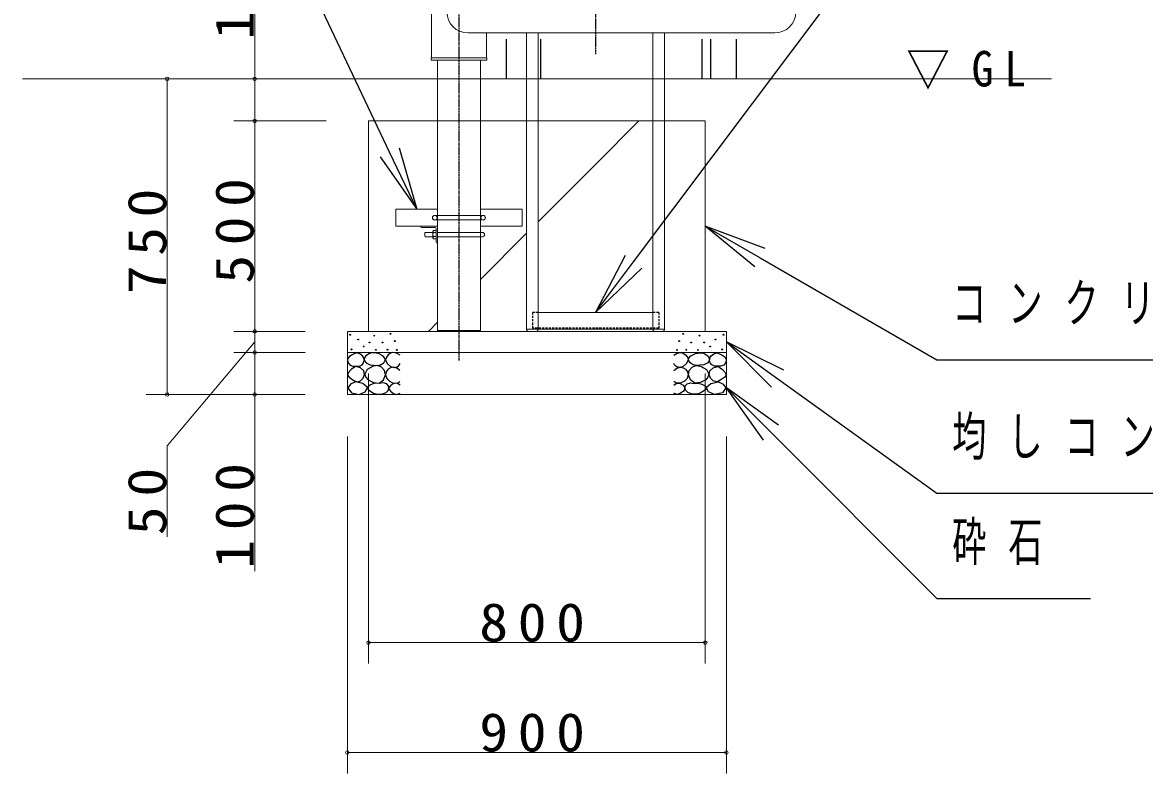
# Model space of a CAD drawing. Units: millimetres at full size. Extents: x -19540 to 0, y -2040 to 13350.
# Drawn here: x -16773 to -14108, y 1999 to 3783 of the extents above; entities that cross this region are included whole.
import ezdxf

# ---------------------------------------------------------------- set-up
doc = ezdxf.new("R2010")
doc.units = ezdxf.units.MM
doc.linetypes.add('USER2', pattern=[6, 3, -1, 1, -1])
doc.linetypes.add('USER4', pattern=[8, 5, -3])
for name, color, linetype, lineweight in [('0_2', 2, 'Continuous', 25), ('DEFPOINTS_4', 57, 'Continuous', 13), ('線', 2, 'Continuous', 25), ('補助', 2, 'Continuous', 13)]:
    doc.layers.add(name, color=color, linetype=linetype, lineweight=lineweight)
doc.styles.add('ＭＳ ゴシック', font='')
doc.styles.get('ＭＳ ゴシック').set_extended_font_data('MS Gothic')

# ---------------------------------------------------------------- blocks, each defined once
blk = doc.blocks.new('dimension_origin')
at = {"color": 0, "linetype": 'Continuous', "lineweight": -2}
blk.add_circle((0, 0), 1.25, dxfattribs=at)
blk = doc.blocks.new('open_arrow')
at = {"color": 0, "linetype": 'Continuous', "lineweight": -2}
blk.add_lwpolyline([(7.5, 1.25), (0, 0), (7.5, -1.25)], dxfattribs=at)

msp = doc.modelspace()

# ---------------------------------------------------------------- linework, layer by layer
at = {"layer": '0_2'}
for points in [[(-15978.98, 2998.922), (-15985.442, 2996.381), (-15991.654, 2992.902), (-15997.512, 2988.864), (-16001.159, 2983.396), (-16000.147, 2975.814), (-15995.139, 2969.455), (-15988.274, 2966.865), (-15980.564, 2966.603), (-15972.952, 2967.208), (-15966.623, 2969.772), (-15962.87, 2975.058), (-15961.553, 2981.495), (-15962.401, 2986.701), (-15965.355, 2991.634), (-15971.515, 2996.462)], [(-15939.556, 2999.013), (-15944.46, 2998.396), (-15950.097, 2996.31), (-15958.068, 2990.522), (-15961.72, 2983.606), (-15960.846, 2979.644), (-15957.125, 2975.227), (-15947.634, 2970.454), (-15937.664, 2969.01), (-15930.313, 2968.837), (-15922.797, 2970.361), (-15915.199, 2974.976), (-15911.445, 2981.173), (-15912.414, 2985.826), (-15917.121, 2991.174), (-15927.79, 2997.38)], [(-15163.301, 2999.013), (-15158.397, 2998.396), (-15152.76, 2996.31), (-15144.788, 2990.522), (-15141.137, 2983.606), (-15142.011, 2979.644), (-15145.732, 2975.227), (-15155.223, 2970.454), (-15165.193, 2969.01), (-15172.544, 2968.837), (-15180.059, 2970.361), (-15187.658, 2974.976), (-15191.412, 2981.173), (-15190.443, 2985.826), (-15185.736, 2991.174), (-15175.067, 2997.38)], [(-15123.877, 2998.922), (-15117.415, 2996.381), (-15111.203, 2992.902), (-15105.345, 2988.864), (-15101.698, 2983.396), (-15102.71, 2975.814), (-15107.717, 2969.455), (-15114.583, 2966.865), (-15122.293, 2966.603), (-15129.905, 2967.208), (-15136.234, 2969.772), (-15139.987, 2975.058), (-15141.304, 2981.495), (-15140.456, 2986.701), (-15137.501, 2991.634), (-15131.342, 2996.462)], [(-15981.514, 2965.969), (-15986.843, 2963.177), (-15992.287, 2958.999), (-15998.736, 2952.179), (-16001.159, 2945.374), (-15997.531, 2940.547), (-15991.02, 2936.186), (-15984.383, 2931.898), (-15977.713, 2929.849), (-15970.068, 2932.295), (-15963.771, 2938.721), (-15960.665, 2946.998), (-15962.187, 2955.514), (-15970.345, 2962.764)], [(-15952.26, 2934.682), (-15939.671, 2927.826), (-15926.311, 2926.844), (-15916.027, 2934.298), (-15911.175, 2946.035), (-15913.455, 2956.813), (-15920.365, 2964.955), (-15929.19, 2968.389), (-15940.366, 2967.118), (-15954.121, 2959.063), (-15960.098, 2948.197), (-15957.462, 2941.004)], [(-15150.597, 2934.682), (-15163.186, 2927.826), (-15176.546, 2926.844), (-15186.829, 2934.298), (-15191.682, 2946.035), (-15189.401, 2956.813), (-15182.492, 2964.955), (-15173.667, 2968.389), (-15162.49, 2967.118), (-15148.736, 2959.063), (-15142.759, 2948.197), (-15145.394, 2941.004)], [(-15121.342, 2965.969), (-15116.013, 2963.177), (-15110.57, 2958.999), (-15104.121, 2952.179), (-15101.698, 2945.374), (-15105.325, 2940.547), (-15111.837, 2936.186), (-15118.474, 2931.898), (-15125.144, 2929.849), (-15132.789, 2932.295), (-15139.086, 2938.721), (-15142.192, 2946.998), (-15140.67, 2955.514), (-15132.512, 2962.764)], [(-15982.334, 2930.037), (-15993.653, 2924.018), (-16000.464, 2915.202), (-15991.978, 2903.933), (-15973.543, 2899.819), (-15959.189, 2905.929), (-15953.764, 2916.301), (-15964.545, 2925.41)], [(-15925.23, 2925.892), (-15932.765, 2926.519), (-15940.907, 2925.082), (-15949.835, 2921.024), (-15954.152, 2915.621), (-15951.465, 2910.939), (-15945.503, 2906.431), (-15939.024, 2902.588), (-15931.717, 2900.214), (-15919.868, 2900.448), (-15909.553, 2904.539), (-15904.849, 2909.347), (-15902.796, 2915.081), (-15903.855, 2920.229), (-15907.931, 2924.811), (-15916.33, 2927.351)], [(-15177.627, 2925.892), (-15170.092, 2926.519), (-15161.95, 2925.082), (-15153.022, 2921.024), (-15148.705, 2915.621), (-15151.392, 2910.939), (-15157.354, 2906.431), (-15163.833, 2902.588), (-15171.14, 2900.214), (-15182.988, 2900.448), (-15193.304, 2904.539), (-15198.007, 2909.347), (-15200.061, 2915.081), (-15199.002, 2920.229), (-15194.926, 2924.811), (-15186.527, 2927.351)], [(-15120.523, 2930.037), (-15109.204, 2924.018), (-15102.393, 2915.202), (-15110.879, 2903.933), (-15129.314, 2899.819), (-15143.668, 2905.929), (-15149.093, 2916.301), (-15138.311, 2925.41)]]:
    msp.add_lwpolyline(points, close=True, dxfattribs=at)
for points in [[(-15876.428, 2992.819), (-15884.856, 2997.674), (-15893.538, 2999.156), (-15899.158, 2997.467), (-15904.311, 2993.769), (-15908.783, 2988.46), (-15910.648, 2981.729), (-15906.98, 2972.958), (-15898.925, 2966.52), (-15890.626, 2964.141), (-15883.399, 2965.253), (-15879.349, 2968.629), (-15876.428, 2973.174)], [(-15226.428, 2992.819), (-15218.001, 2997.674), (-15209.318, 2999.156), (-15203.699, 2997.467), (-15198.546, 2993.769), (-15194.074, 2988.46), (-15192.208, 2981.729), (-15195.877, 2972.958), (-15203.932, 2966.52), (-15212.231, 2964.141), (-15219.458, 2965.253), (-15223.508, 2968.629), (-15226.428, 2973.174)], [(-15876.745, 2956.698), (-15883.886, 2962.16), (-15891.954, 2964.619), (-15898.659, 2963.395), (-15904.628, 2959.549), (-15909.021, 2953.768), (-15910.648, 2946.559), (-15907.984, 2937.95), (-15901.776, 2931.033), (-15894.137, 2927.161), (-15886.568, 2926.28), (-15881.414, 2927.72), (-15876.745, 2930.399)], [(-15226.112, 2956.698), (-15218.971, 2962.16), (-15210.903, 2964.619), (-15204.198, 2963.395), (-15198.229, 2959.549), (-15193.836, 2953.768), (-15192.208, 2946.559), (-15194.873, 2937.95), (-15201.081, 2931.033), (-15208.72, 2927.161), (-15216.289, 2926.28), (-15221.443, 2927.72), (-15226.112, 2930.399)], [(-15876.428, 2922.161), (-15882.446, 2925.48), (-15889.736, 2926.28), (-15898.452, 2921.947), (-15902.727, 2915.191), (-15902.114, 2911.52), (-15899.242, 2907.269), (-15892.079, 2901.798), (-15884.666, 2899.982), (-15880.37, 2901.033), (-15876.428, 2903.15)], [(-15226.428, 2922.161), (-15220.41, 2925.48), (-15213.121, 2926.28), (-15204.404, 2921.947), (-15200.13, 2915.191), (-15200.742, 2911.52), (-15203.615, 2907.269), (-15210.778, 2901.798), (-15218.19, 2899.982), (-15222.487, 2901.033), (-15226.428, 2903.15)]]:
    msp.add_lwpolyline(points, dxfattribs=at)
for centre in [(-15994.822, 3041.696), (-15937.473, 3039.479), (-15899.011, 3043.611), (-15203.845, 3043.611), (-15165.384, 3039.479), (-15108.035, 3041.696), (-15975.811, 3030.29), (-15962.821, 3013.497), (-15948.879, 3023.002), (-15917.932, 3023.069), (-15889.011, 3026.583), (-15213.846, 3026.583), (-15184.924, 3023.069), (-15153.978, 3023.002), (-15140.036, 3013.497), (-15127.045, 3030.29), (-15991.654, 3006.843), (-15933.987, 3005.892), (-15906.309, 3006.04), (-15884.145, 3005.5), (-15218.712, 3005.5), (-15196.547, 3006.04), (-15168.87, 3005.892), (-15111.203, 3006.843)]:
    msp.add_circle(centre, 1, dxfattribs=at)
at = {"layer": 'DEFPOINTS_4'}
for p, q in [((-15793.928, 3324.52), (-15678.928, 3324.52)), ((-15678.928, 3314.52), (-15793.928, 3314.52)), ((-15817.628, 3283.52), (-15816.628, 3284.52)), ((-15817.628, 3283.52), (-15817.628, 3275.52)), ((-15816.628, 3284.52), (-15798.228, 3284.52)), ((-15797.325, 3289.335), (-15798.228, 3287.77)), ((-15798.228, 3287.77), (-15798.228, 3271.27)), ((-15790.228, 3289.335), (-15797.325, 3289.335)), ((-15790.228, 3284.427), (-15797.325, 3284.427)), ((-15790.228, 3289.335), (-15790.228, 3269.705)), ((-15787.228, 3284.52), (-15680.628, 3284.52)), ((-15817.628, 3275.52), (-15816.628, 3274.52)), ((-15798.228, 3274.52), (-15816.628, 3274.52)), ((-15797.325, 3269.705), (-15798.228, 3271.27)), ((-15790.228, 3274.612), (-15797.325, 3274.612)), ((-15790.228, 3269.705), (-15797.325, 3269.705)), ((-15680.628, 3274.52), (-15787.228, 3274.52))]:
    msp.add_line(p, q, dxfattribs=at)
for centre in [(-15793.928, 3319.52), (-15678.928, 3319.52)]:
    msp.add_circle(centre, 5.5, dxfattribs=at)
for centre, radius, start, end in [((-15793.928, 3319.52), 5, 90, 270), ((-15678.928, 3319.52), 5, 270, 90), ((-15784.449, 3279.52), 13.779, 159.136, 200.864), ((-15793.075, 3286.881), 4.907, 150.00001, 209.99999), ((-15680.628, 3279.52), 5, 270, 90), ((-15793.075, 3272.158), 4.907, 150.00001, 209.99999)]:
    msp.add_arc(centre, radius, start, end, dxfattribs=at)
at = {"layer": '線', "color": 20, "linetype": 'USER2'}
for p, q in [((-15736.428, 5858.963), (-15736.428, 2980.75)), ((-15411.324, 3708.443), (-15411.324, 3926.525))]:
    msp.add_line(p, q, dxfattribs=at)
at = {"layer": '線', "color": 7, "lineweight": 13}
for p, q in [((-15801.633, 4484.726), (-15801.633, 3699.524)), ((-15714.925, 3758.443), (-14986.58, 3758.443)), ((-15671.223, 3699.524), (-15671.223, 3758.443)), ((-15575.756, 3758.443), (-15575.756, 3054.524)), ((-15548.556, 3758.443), (-15548.556, 3054.524)), ((-15275.756, 3758.443), (-15275.756, 3054.524)), ((-15248.556, 3758.443), (-15248.556, 3054.524)), ((-15802.428, 3699.52), (-15802.428, 3693.52)), ((-15802.428, 3699.52), (-15670.428, 3699.52)), ((-15802.428, 3693.52), (-15670.428, 3693.52)), ((-15801.633, 3699.524), (-15671.223, 3699.524)), ((-15787.228, 3693.52), (-15787.228, 3049.52)), ((-15685.628, 3693.52), (-15685.628, 3049.52)), ((-15670.428, 3699.52), (-15670.428, 3693.52)), ((-16773.04, 3649.524), (-14329.213, 3649.524)), ((-15951.428, 3549.52), (-15151.428, 3549.52)), ((-15951.428, 3549.52), (-15951.428, 3049.52)), ((-15151.428, 3549.52), (-15151.428, 3049.52)), ((-15886.428, 3339.52), (-15787.228, 3339.52)), ((-15886.428, 3299.52), (-15886.428, 3339.52)), ((-15685.628, 3339.52), (-15586.428, 3339.52)), ((-15586.428, 3339.52), (-15586.428, 3299.52)), ((-15886.428, 3299.52), (-15787.228, 3299.52)), ((-15827.228, 3298.52), (-15827.228, 3299.52)), ((-15827.228, 3299.52), (-15787.228, 3299.52)), ((-15794.728, 3296.52), (-15825.228, 3296.52)), ((-15790.228, 3261.52), (-15790.228, 3292.02)), ((-15787.228, 3299.52), (-15787.228, 3259.52)), ((-15685.628, 3299.52), (-15586.428, 3299.52)), ((-15787.228, 3259.52), (-15788.228, 3259.52)), ((-15548.556, 3094.524), (-15275.756, 3094.524)), ((-16001.428, 3049.52), (-16001.428, 2899.52)), ((-16001.428, 3049.52), (-15101.428, 3049.52)), ((-15787.228, 3051.52), (-15685.628, 3051.52)), ((-15787.228, 3049.52), (-15685.628, 3049.52)), ((-15575.756, 3054.524), (-15248.556, 3054.524)), ((-15575.756, 3053.02), (-15575.756, 3054.52)), ((-15548.556, 3054.52), (-15575.756, 3054.52)), ((-15571.434, 3049.52), (-15552.879, 3049.52)), ((-15548.556, 3053.02), (-15548.556, 3054.52)), ((-15275.756, 3053.02), (-15275.756, 3054.52)), ((-15248.556, 3054.52), (-15275.756, 3054.52)), ((-15271.434, 3049.52), (-15252.879, 3049.52)), ((-15248.556, 3053.02), (-15248.556, 3054.52)), ((-15101.428, 3049.52), (-15101.428, 2899.52)), ((-15101.428, 2999.52), (-16001.428, 2999.52)), ((-15101.428, 2899.52), (-16001.428, 2899.52))]:
    msp.add_line(p, q, dxfattribs=at)
at = {"layer": '線'}
for p, q in [((-15624.173, 3743.443), (-15624.173, 3649.524)), ((-15542.529, 3743.443), (-15542.529, 3649.524)), ((-15159.529, 3743.443), (-15159.529, 3649.524)), ((-15138.773, 3743.443), (-15138.773, 3649.524)), ((-15138.773, 3743.443), (-15138.773, 3649.524)), ((-15078.273, 3743.443), (-15078.273, 3649.524))]:
    msp.add_line(p, q, dxfattribs=at)
at = {"layer": '線', "color": 4, "linetype": 'USER4'}
for p, q in [((-15562.156, 3094.524), (-15562.156, 3054.524)), ((-15548.556, 3094.524), (-15562.156, 3094.524)), ((-15262.156, 3094.524), (-15275.756, 3094.524)), ((-15262.156, 3094.524), (-15262.156, 3054.524)), ((-15262.156, 3057.524), (-15562.156, 3057.524))]:
    msp.add_line(p, q, dxfattribs=at)
at = {"layer": '線', "color": 7, "lineweight": 13}
for centre, radius, start, end in [((-15714.925, 3808.443), 50, 180, 270), ((-14986.58, 3808.443), 50, 270, 0), ((-15825.228, 3298.52), 2, 180, 270), ((-15794.728, 3292.02), 4.5, 0, 90), ((-15788.228, 3261.52), 2, 180, 270), ((-15572.756, 3053.02), 3, 180, 228.59038), ((-15571.434, 3054.52), 5, 228.59038, 270), ((-15552.879, 3054.52), 5, 270, 311.40962), ((-15551.556, 3053.02), 3, 311.40962, 0), ((-15272.756, 3053.02), 3, 180, 228.59038), ((-15271.434, 3054.52), 5, 228.59038, 270), ((-15252.879, 3054.52), 5, 270, 311.40962), ((-15251.556, 3053.02), 3, 311.40962, 0)]:
    msp.add_arc(centre, radius, start, end, dxfattribs=at)
at = {"layer": '補助', "lineweight": 25}
for p, q in [((-15901.13, 3475.038), (-16223.799, 4155.085)), ((-15322.142, 3214.513), (-14683.052, 4066.414)), ((-15923.716, 3464.322), (-15836.828, 3339.52)), ((-15836.828, 3339.52), (-15901.13, 3475.038)), ((-15878.543, 3485.755), (-15836.828, 3339.52)), ((-15034.025, 3202.869), (-15151.428, 3299.52)), ((-15009.025, 3246.17), (-15151.428, 3299.52)), ((-15151.428, 3299.52), (-15021.525, 3224.52)), ((-15342.14, 3229.515), (-15412.156, 3094.524)), ((-15021.525, 3224.52), (-14601.428, 2981.977)), ((-15412.156, 3094.524), (-15322.142, 3214.513)), ((-15302.144, 3199.51), (-15412.156, 3094.524)), ((-14994.19, 2916.701), (-15101.428, 3024.52)), ((-14965.018, 2957.309), (-15101.428, 3024.52)), ((-15101.428, 3024.52), (-14979.604, 2937.005)), ((-14601.428, 2981.977), (-14551.428, 2981.977)), ((-14551.428, 2981.977), (-13774.839, 2981.977)), ((-14979.604, 2937.005), (-14601.428, 2665.338)), ((-15013.04, 2791.459), (-15101.428, 2915.202)), ((-14977.685, 2826.814), (-15101.428, 2915.202)), ((-15101.428, 2915.202), (-14995.362, 2809.136)), ((-14995.362, 2809.136), (-14601.428, 2415.202)), ((-14601.428, 2665.338), (-14551.428, 2665.338)), ((-14551.428, 2665.338), (-13488.523, 2665.338)), ((-14601.428, 2415.202), (-14551.428, 2415.202)), ((-14551.428, 2415.202), (-14237.053, 2415.202))]:
    msp.add_line(p, q, dxfattribs=at)
at = {"layer": '補助'}
for p, q in [((-16221.427, 3546.52), (-16221.427, 4022.225)), ((-16051.428, 3649.524), (-16479.328, 3649.524)), ((-16429.328, 2899.52), (-16429.328, 3649.524)), ((-16051.428, 3649.524), (-16271.427, 3649.524)), ((-16051.428, 3549.52), (-16271.427, 3549.52)), ((-16051.428, 3549.52), (-16271.427, 3549.52)), ((-16221.427, 3049.52), (-16221.427, 3549.52)), ((-15412.156, 3446.381), (-15309.018, 3549.52)), ((-15548.556, 3309.981), (-15412.156, 3446.381)), ((-15685.628, 3172.909), (-15575.756, 3282.781)), ((-15809.018, 3049.52), (-15787.228, 3071.309)), ((-16101.428, 3049.52), (-16271.427, 3049.52)), ((-16101.428, 3049.52), (-16271.427, 3049.52)), ((-16221.427, 2996.52), (-16221.427, 3052.52)), ((-16101.428, 2999.52), (-16271.427, 2999.52)), ((-16101.428, 2999.52), (-16271.427, 2999.52)), ((-16221.427, 2479.948), (-16221.427, 3002.52)), ((-15951.428, 2949.52), (-15951.428, 2260.324)), ((-15151.428, 2949.52), (-15151.428, 2260.324)), ((-16101.428, 2899.52), (-16479.328, 2899.52)), ((-16223.461, 2899.52), (-16171.427, 2899.52)), ((-16001.428, 2799.52), (-16001.428, 1999.256)), ((-15101.428, 2799.52), (-15101.428, 1999.256)), ((-15151.428, 2310.324), (-15951.428, 2310.324)), ((-15101.428, 2049.256), (-16001.428, 2049.256))]:
    msp.add_line(p, q, dxfattribs=at)
msp.add_lwpolyline([(-16221.427, 3024.52), (-16429.328, 2778.067), (-16429.328, 2561.877)], dxfattribs=at)

# ---------------------------------------------------------------- block references
for name, p, xscale, yscale, rotation in [('dimension_origin', (-16429.328, 3649.524), 3.33, 3.33, 270), ('dimension_origin', (-16221.427, 3649.524), 3.33, 3.33, 90), ('dimension_origin', (-16221.427, 3549.52), 3.33, 3.33, 270), ('dimension_origin', (-16221.427, 3549.52), 3.33, 3.33, 270), ('dimension_origin', (-16221.427, 3049.52), 3.33, 3.33, 90), ('dimension_origin', (-16221.427, 3049.52), 3.33, 3.33, 90), ('open_arrow', (-16221.427, 3024.52), 0.001, 0.001, 229.8), ('dimension_origin', (-16221.427, 2999.52), 3.33, 3.33, 270), ('dimension_origin', (-16221.427, 2999.52), 3.33, 3.33, 90), ('dimension_origin', (-16429.328, 2899.52), 3.33, 3.33, 90), ('dimension_origin', (-16221.427, 2899.52), 3.33, 3.33, 270), ('dimension_origin', (-15151.428, 2310.324), 3.33, 3.33, 180), ('dimension_origin', (-15101.428, 2049.256), 3.33, 3.33, 180)]:
    msp.add_blockref(name, p, dxfattribs=dict(at, xscale=xscale, yscale=yscale, rotation=rotation))
at = {"layer": '補助', "xscale": 3.33, "yscale": 3.33}
for p in [(-15951.428, 2310.324), (-16001.428, 2049.256)]:
    msp.add_blockref('dimension_origin', p, dxfattribs=at)

# ---------------------------------------------------------------- texts
at = {"layer": '補助', "char_height": 91.64, "attachment_point": 8, "rotation": 90, "style": 'ＭＳ ゴシック'}
for s, insert in [('\\T1.33;\\W1.1;100', (-16222.427, 3879.368)), ('\\T1.33;\\W1.1;500', (-16222.427, 3299.52)), ('\\T1.33;\\W1.1;750', (-16430.328, 3274.522)), ('\\T1.34;\\W1.1;50', (-16430.328, 2657.115)), ('\\T1.33;\\W1.1;100', (-16222.427, 2622.805))]:
    msp.add_mtext(s, dxfattribs=dict(at, insert=insert))
at = {"layer": '補助', "style": 'ＭＳ ゴシック'}
for s, insert, char_height, attachment_point in [('\\T1.5;\\W0.9;▽GL', (-14674.319, 3623.808), 84.31, 7), ('\\T1.64;\\W0.65;コンクリート', (-14565.178, 3163.227), 91.64, 1), ('\\T1.64;\\W0.65;均しコンクリート', (-14565.178, 2846.588), 91.64, 1), ('\\T1.64;\\W0.65;砕石', (-14565.178, 2596.452), 91.64, 1), ('\\T1.33;\\W1.1;800', (-15551.428, 2311.324), 91.64, 8), ('\\T1.33;\\W1.1;900', (-15551.428, 2050.256), 91.64, 8)]:
    msp.add_mtext(s, dxfattribs=dict(at, insert=insert, char_height=char_height, attachment_point=attachment_point))

doc.saveas('drawing.dxf')
